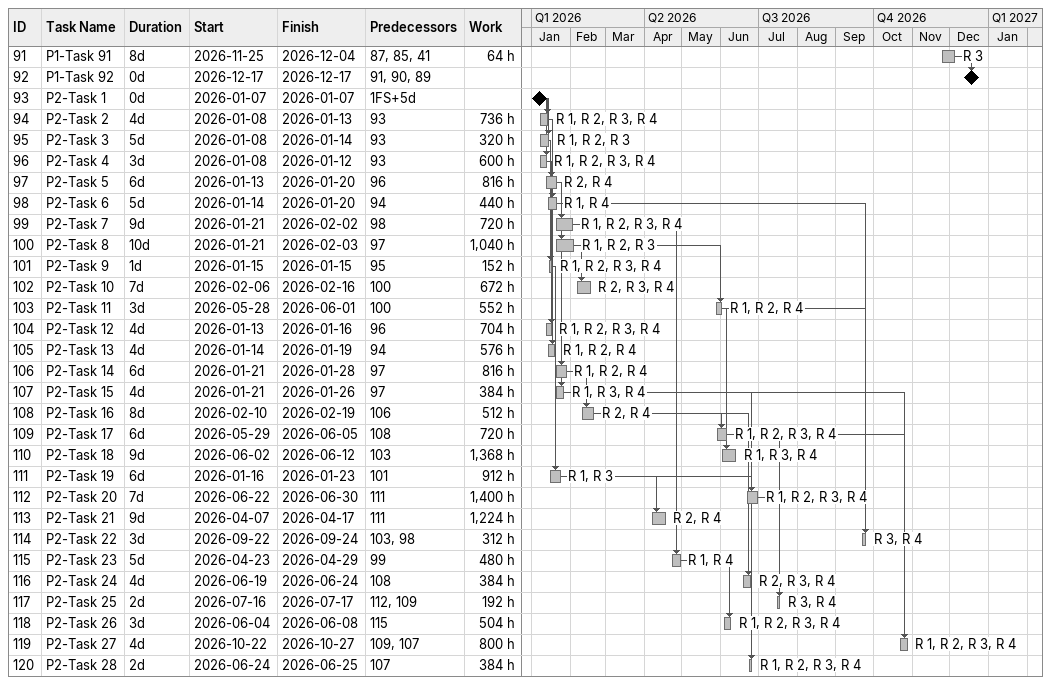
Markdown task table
| ID | Task | Duration | Start | Finish | Predecessors | Resources | Work (h) |
|---|---|---|---|---|---|---|---|
| 91 | P1-Task 91 | 8d | 2026-11-25 | 2026-12-04 | 87, 85, 41 | R 3 | 64 |
| 92 | P1-Task 92 | 0d | 2026-12-17 | 2026-12-17 | 91, 90, 89 |  |  |
| 93 | P2-Task 1 | 0d | 2026-01-07 | 2026-01-07 | 1FS+5d |  |  |
| 94 | P2-Task 2 | 4d | 2026-01-08 | 2026-01-13 | 93 | R 1, R 2, R 3, R 4 | 736 |
| 95 | P2-Task 3 | 5d | 2026-01-08 | 2026-01-14 | 93 | R 1, R 2, R 3 | 320 |
| 96 | P2-Task 4 | 3d | 2026-01-08 | 2026-01-12 | 93 | R 1, R 2, R 3, R 4 | 600 |
| 97 | P2-Task 5 | 6d | 2026-01-13 | 2026-01-20 | 96 | R 2, R 4 | 816 |
| 98 | P2-Task 6 | 5d | 2026-01-14 | 2026-01-20 | 94 | R 1, R 4 | 440 |
| 99 | P2-Task 7 | 9d | 2026-01-21 | 2026-02-02 | 98 | R 1, R 2, R 3, R 4 | 720 |
| 100 | P2-Task 8 | 10d | 2026-01-21 | 2026-02-03 | 97 | R 1, R 2, R 3 | 1040 |
| 101 | P2-Task 9 | 1d | 2026-01-15 | 2026-01-15 | 95 | R 1, R 2, R 3, R 4 | 152 |
| 102 | P2-Task 10 | 7d | 2026-02-06 | 2026-02-16 | 100 | R 2, R 3, R 4 | 672 |
| 103 | P2-Task 11 | 3d | 2026-05-28 | 2026-06-01 | 100 | R 1, R 2, R 4 | 552 |
| 104 | P2-Task 12 | 4d | 2026-01-13 | 2026-01-16 | 96 | R 1, R 2, R 3, R 4 | 704 |
| 105 | P2-Task 13 | 4d | 2026-01-14 | 2026-01-19 | 94 | R 1, R 2, R 4 | 576 |
| 106 | P2-Task 14 | 6d | 2026-01-21 | 2026-01-28 | 97 | R 1, R 2, R 4 | 816 |
| 107 | P2-Task 15 | 4d | 2026-01-21 | 2026-01-26 | 97 | R 1, R 3, R 4 | 384 |
| 108 | P2-Task 16 | 8d | 2026-02-10 | 2026-02-19 | 106 | R 2, R 4 | 512 |
| 109 | P2-Task 17 | 6d | 2026-05-29 | 2026-06-05 | 108 | R 1, R 2, R 3, R 4 | 720 |
| 110 | P2-Task 18 | 9d | 2026-06-02 | 2026-06-12 | 103 | R 1, R 3, R 4 | 1368 |
| 111 | P2-Task 19 | 6d | 2026-01-16 | 2026-01-23 | 101 | R 1, R 3 | 912 |
| 112 | P2-Task 20 | 7d | 2026-06-22 | 2026-06-30 | 111 | R 1, R 2, R 3, R 4 | 1400 |
| 113 | P2-Task 21 | 9d | 2026-04-07 | 2026-04-17 | 111 | R 2, R 4 | 1224 |
| 114 | P2-Task 22 | 3d | 2026-09-22 | 2026-09-24 | 103, 98 | R 3, R 4 | 312 |
| 115 | P2-Task 23 | 5d | 2026-04-23 | 2026-04-29 | 99 | R 1, R 4 | 480 |
| 116 | P2-Task 24 | 4d | 2026-06-19 | 2026-06-24 | 108 | R 2, R 3, R 4 | 384 |
| 117 | P2-Task 25 | 2d | 2026-07-16 | 2026-07-17 | 112, 109 | R 3, R 4 | 192 |
| 118 | P2-Task 26 | 3d | 2026-06-04 | 2026-06-08 | 115 | R 1, R 2, R 3, R 4 | 504 |
| 119 | P2-Task 27 | 4d | 2026-10-22 | 2026-10-27 | 109, 107 | R 1, R 2, R 3, R 4 | 800 |
| 120 | P2-Task 28 | 2d | 2026-06-24 | 2026-06-25 | 107 | R 1, R 2, R 3, R 4 | 384 |
